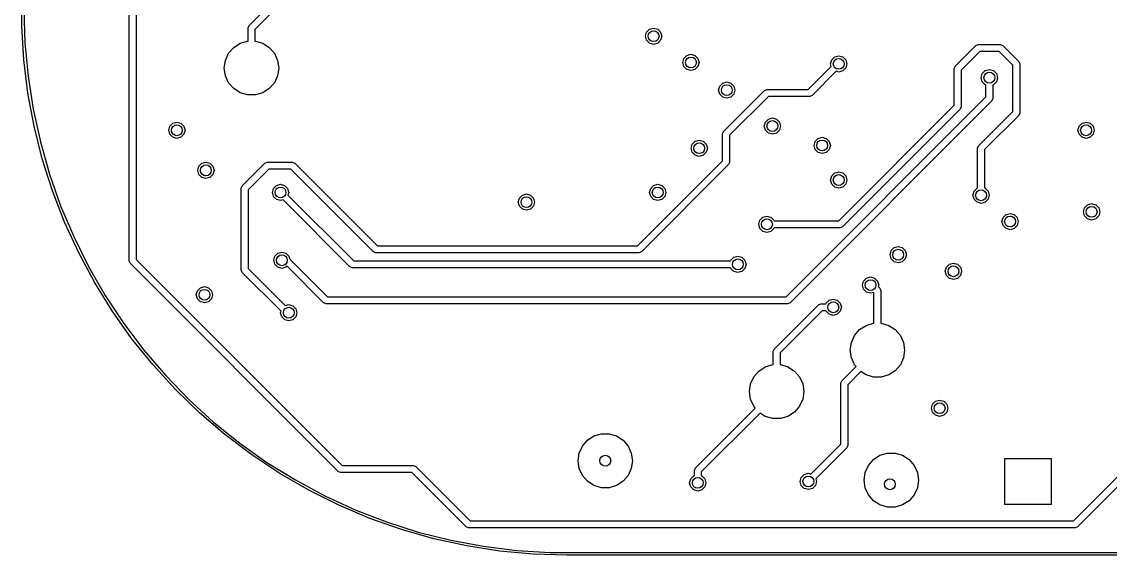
# Model space of a CAD drawing. Extents: x 4.53 to 6.1, y -4.29 to -3.5.
# Drawn here: x 4.527 to 5.314, y -4.292 to -3.907 of the extents above; entities that cross this region are included whole.
import ezdxf

# ---------------------------------------------------------------- set-up
doc = ezdxf.new("R2010")
doc.units = 0
doc.header["$MEASUREMENT"] = 0
doc.layers.add('BLACK', color=7, linetype='CONTINUOUS')

msp = doc.modelspace()

# ---------------------------------------------------------------- linework, layer by layer
at = {"layer": 'BLACK', "linetype": 'CONTINUOUS'}
for p, q in [((4.6045, -4.07948), (4.6045, -3.785)), ((4.6095, -3.78604), (4.6095, -4.07844)), ((4.52676, -3.90979), (4.52676, -3.88548)), ((4.69123, -3.90923), (4.71123, -3.88923)), ((4.52836, -3.89764), (4.5291, -3.92183)), ((4.71404, -3.8935), (4.6955, -3.91204)), ((4.52826, -3.93405), (4.52676, -3.90979)), ((4.6905, -3.911), (4.69123, -3.90923)), ((4.6905, -3.92052), (4.6905, -3.911)), ((4.6955, -3.91204), (4.6955, -3.92052)), ((4.97809, -3.917), (4.97889, -3.91405)), ((4.97889, -3.91405), (4.98105, -3.91189)), ((4.98105, -3.91189), (4.984, -3.91109)), ((4.984, -3.91109), (4.98695, -3.91189)), ((4.98695, -3.91189), (4.98911, -3.91405)), ((4.98911, -3.91405), (4.98991, -3.917)), ((4.5291, -3.92183), (4.53133, -3.94592)), ((4.68011, -3.92512), (4.68482, -3.92209)), ((4.68482, -3.92209), (4.6902, -3.92052)), ((4.6902, -3.92052), (4.6905, -3.92052)), ((4.6955, -3.92052), (4.6958, -3.92052)), ((4.6958, -3.92052), (4.70118, -3.92209)), ((4.70118, -3.92209), (4.70589, -3.92512)), ((4.97889, -3.91995), (4.97809, -3.917)), ((4.98105, -3.92211), (4.97889, -3.91995)), ((4.984, -3.92291), (4.98105, -3.92211)), ((4.98695, -3.92211), (4.984, -3.92291)), ((4.98911, -3.91995), (4.98695, -3.92211)), ((4.98991, -3.917), (4.98911, -3.91995)), ((4.67411, -3.93445), (4.67644, -3.92936)), ((4.67644, -3.92936), (4.68011, -3.92512)), ((4.70589, -3.92512), (4.70956, -3.92936)), ((4.70956, -3.92936), (4.71189, -3.93445)), ((5.00805, -3.93089), (5.011, -3.93009)), ((5.011, -3.93009), (5.01395, -3.93089)), ((5.20223, -3.93876), (5.21718, -3.9238)), ((5.21999, -3.92807), (5.2065, -3.94156)), ((5.21718, -3.9238), (5.21895, -3.92307)), ((5.21895, -3.92307), (5.23505, -3.92307)), ((5.23401, -3.92807), (5.21999, -3.92807)), ((5.24393, -3.93799), (5.23401, -3.92807)), ((5.23505, -3.92307), (5.23682, -3.9238)), ((5.23682, -3.9238), (5.2482, -3.93518)), ((4.53125, -3.95818), (4.52826, -3.93405)), ((4.67331, -3.94), (4.67411, -3.93445)), ((4.71189, -3.93445), (4.71269, -3.94)), ((5.00509, -3.936), (5.00589, -3.93305)), ((5.00589, -3.93895), (5.00509, -3.936)), ((5.00589, -3.93305), (5.00805, -3.93089)), ((5.01395, -3.93089), (5.01611, -3.93305)), ((5.01611, -3.93305), (5.01691, -3.936)), ((5.01691, -3.936), (5.01611, -3.93895)), ((5.11209, -3.937), (5.11289, -3.93405)), ((5.1126, -3.93887), (5.11209, -3.937)), ((5.11289, -3.93405), (5.11505, -3.93189)), ((5.11505, -3.93189), (5.118, -3.93109)), ((5.118, -3.93109), (5.12095, -3.93189)), ((5.12095, -3.93189), (5.12311, -3.93405)), ((5.12311, -3.93405), (5.12391, -3.937)), ((5.12391, -3.937), (5.12311, -3.93995)), ((5.24393, -3.97154), (5.24393, -3.93799)), ((5.2482, -3.93518), (5.24893, -3.93695)), ((5.24893, -3.93695), (5.24893, -3.97257)), ((4.53133, -3.94592), (4.53505, -3.96983)), ((4.67411, -3.94555), (4.67331, -3.94)), ((4.67644, -3.95064), (4.67411, -3.94555)), ((4.71189, -3.94555), (4.70956, -3.95064)), ((4.71269, -3.94), (4.71189, -3.94555)), ((5.00805, -3.94111), (5.00589, -3.93895)), ((5.011, -3.94191), (5.00805, -3.94111)), ((5.01395, -3.94111), (5.011, -3.94191)), ((5.01611, -3.93895), (5.01395, -3.94111)), ((5.09596, -3.9555), (5.1126, -3.93887)), ((5.11613, -3.9424), (5.09877, -3.95977)), ((5.118, -3.94291), (5.11613, -3.9424)), ((5.12095, -3.94211), (5.118, -3.94291)), ((5.12311, -3.93995), (5.12095, -3.94211)), ((5.2015, -3.94052), (5.20223, -3.93876)), ((5.2015, -3.96696), (5.2015, -3.94052)), ((5.2065, -3.94156), (5.2065, -3.968)), ((5.22109, -3.94697), (5.22189, -3.94402)), ((5.22189, -3.94402), (5.22405, -3.94185)), ((5.22405, -3.94185), (5.227, -3.94106)), ((5.227, -3.94106), (5.22995, -3.94185)), ((5.22995, -3.94185), (5.23211, -3.94402)), ((5.23211, -3.94402), (5.23291, -3.94697)), ((4.68011, -3.95488), (4.67644, -3.95064)), ((4.70956, -3.95064), (4.70589, -3.95488)), ((5.03109, -3.956), (5.03189, -3.95305)), ((5.03189, -3.95305), (5.03405, -3.95089)), ((5.03405, -3.95089), (5.037, -3.95009)), ((5.037, -3.95009), (5.03995, -3.95089)), ((5.03995, -3.95089), (5.04211, -3.95305)), ((5.04211, -3.95305), (5.04291, -3.956)), ((5.22189, -3.94992), (5.22109, -3.94697)), ((5.22405, -3.95208), (5.22189, -3.94992)), ((5.2245, -3.9522), (5.22405, -3.95208)), ((5.2245, -3.96096), (5.2245, -3.9522)), ((5.22995, -3.95208), (5.2295, -3.9522)), ((5.2295, -3.9522), (5.2295, -3.962)), ((5.23211, -3.94992), (5.22995, -3.95208)), ((5.23291, -3.94697), (5.23211, -3.94992)), ((4.53571, -3.98207), (4.53125, -3.95818)), ((4.68482, -3.95791), (4.68011, -3.95488)), ((4.6902, -3.95948), (4.68482, -3.95791)), ((4.6958, -3.95948), (4.6902, -3.95948)), ((4.70118, -3.95791), (4.6958, -3.95948)), ((4.70589, -3.95488), (4.70118, -3.95791)), ((5.03189, -3.95895), (5.03109, -3.956)), ((5.03405, -3.96111), (5.03189, -3.95895)), ((5.037, -3.96191), (5.03405, -3.96111)), ((5.03466, -3.9858), (5.06423, -3.95623)), ((5.03995, -3.96111), (5.037, -3.96191)), ((5.06704, -3.9605), (5.03893, -3.98861)), ((5.04211, -3.95895), (5.03995, -3.96111)), ((5.04291, -3.956), (5.04211, -3.95895)), ((5.06423, -3.95623), (5.066, -3.9555)), ((5.066, -3.9555), (5.09596, -3.9555)), ((5.097, -3.9605), (5.06704, -3.9605)), ((5.07996, -4.1055), (5.2245, -3.96096)), ((5.09877, -3.95977), (5.097, -3.9605)), ((5.2295, -3.962), (5.22877, -3.96377)), ((4.53505, -3.96983), (4.54022, -3.99347)), ((5.22877, -3.96377), (5.08277, -4.10977)), ((5.11796, -4.0505), (5.2015, -3.96696)), ((5.20577, -3.96977), (5.12077, -4.05477)), ((5.2065, -3.968), (5.20577, -3.96977)), ((5.06489, -3.97905), (5.06705, -3.97689)), ((5.06705, -3.97689), (5.07, -3.97609)), ((5.07, -3.97609), (5.07295, -3.97689)), ((5.07295, -3.97689), (5.07511, -3.97905)), ((5.21923, -3.99623), (5.24393, -3.97154)), ((5.2482, -3.97434), (5.2235, -3.99904)), ((5.24893, -3.97257), (5.2482, -3.97434)), ((4.54164, -4.00565), (4.53571, -3.98207)), ((4.63309, -3.985), (4.63389, -3.98205)), ((4.63389, -3.98795), (4.63309, -3.985)), ((4.63389, -3.98205), (4.63605, -3.97989)), ((4.63605, -3.97989), (4.639, -3.97909)), ((4.639, -3.97909), (4.64195, -3.97989)), ((4.64195, -3.97989), (4.64411, -3.98205)), ((4.64411, -3.98205), (4.64491, -3.985)), ((4.64491, -3.985), (4.64411, -3.98795)), ((5.06409, -3.982), (5.06489, -3.97905)), ((5.06489, -3.98495), (5.06409, -3.982)), ((5.06705, -3.98711), (5.06489, -3.98495)), ((5.07511, -3.98495), (5.07295, -3.98711)), ((5.07511, -3.97905), (5.07591, -3.982)), ((5.07591, -3.982), (5.07511, -3.98495)), ((5.29109, -3.985), (5.29189, -3.98205)), ((5.29189, -3.98795), (5.29109, -3.985)), ((5.29189, -3.98205), (5.29405, -3.97989)), ((5.29405, -3.97989), (5.297, -3.97909)), ((5.297, -3.97909), (5.29995, -3.97989)), ((5.29995, -3.97989), (5.30211, -3.98205)), ((5.30211, -3.98205), (5.30291, -3.985)), ((5.30291, -3.985), (5.30211, -3.98795)), ((4.54022, -3.99347), (4.54685, -4.01675)), ((4.63605, -3.99011), (4.63389, -3.98795)), ((4.639, -3.99091), (4.63605, -3.99011)), ((4.64195, -3.99011), (4.639, -3.99091)), ((4.64411, -3.98795), (4.64195, -3.99011)), ((5.01189, -3.99505), (5.01405, -3.99289)), ((5.01405, -3.99289), (5.017, -3.99209)), ((5.017, -3.99209), (5.01995, -3.99289)), ((5.01995, -3.99289), (5.02211, -3.99505)), ((5.03393, -3.98757), (5.03466, -3.9858)), ((5.03393, -4.00701), (5.03393, -3.98757)), ((5.03893, -3.98861), (5.03893, -4.00805)), ((5.07, -3.98791), (5.06705, -3.98711)), ((5.07295, -3.98711), (5.07, -3.98791)), ((5.10009, -3.996), (5.10089, -3.99305)), ((5.10089, -3.99305), (5.10305, -3.99089)), ((5.10305, -3.99089), (5.106, -3.99009)), ((5.106, -3.99009), (5.10895, -3.99089)), ((5.10895, -3.99089), (5.11111, -3.99305)), ((5.11111, -3.99305), (5.11191, -3.996)), ((5.29405, -3.99011), (5.29189, -3.98795)), ((5.297, -3.99091), (5.29405, -3.99011)), ((5.29995, -3.99011), (5.297, -3.99091)), ((5.30211, -3.98795), (5.29995, -3.99011)), ((5.01109, -3.998), (5.01189, -3.99505)), ((5.01189, -4.00095), (5.01109, -3.998)), ((5.01405, -4.00311), (5.01189, -4.00095)), ((5.02211, -4.00095), (5.01995, -4.00311)), ((5.02211, -3.99505), (5.02291, -3.998)), ((5.02291, -3.998), (5.02211, -4.00095)), ((5.10089, -3.99895), (5.10009, -3.996)), ((5.10305, -4.00111), (5.10089, -3.99895)), ((5.106, -4.00191), (5.10305, -4.00111)), ((5.10895, -4.00111), (5.106, -4.00191)), ((5.11111, -3.99895), (5.10895, -4.00111)), ((5.11191, -3.996), (5.11111, -3.99895)), ((5.2185, -3.998), (5.21923, -3.99623)), ((5.2185, -4.02676), (5.2185, -3.998)), ((5.2235, -3.99904), (5.2235, -4.02676)), ((4.54901, -4.02881), (4.54164, -4.00565)), ((4.65489, -4.01105), (4.65705, -4.00889)), ((4.65705, -4.00889), (4.66, -4.00809)), ((4.66, -4.00809), (4.66295, -4.00889)), ((4.66295, -4.00889), (4.66511, -4.01105)), ((4.68623, -4.02523), (4.70266, -4.0088)), ((4.70266, -4.0088), (4.70318, -4.00859)), ((4.70318, -4.00859), (4.70443, -4.00807)), ((4.70443, -4.00807), (4.72257, -4.00807)), ((4.72257, -4.00807), (4.72434, -4.0088)), ((4.72434, -4.0088), (4.78413, -4.06859)), ((4.97235, -4.06859), (5.03393, -4.00701)), ((5.017, -4.00391), (5.01405, -4.00311)), ((5.01995, -4.00311), (5.017, -4.00391)), ((5.03858, -4.00889), (5.0382, -4.00982)), ((5.03893, -4.00805), (5.03858, -4.00889)), ((4.54685, -4.01675), (4.55489, -4.03957)), ((4.65409, -4.014), (4.65489, -4.01105)), ((4.65489, -4.01695), (4.65409, -4.014)), ((4.65705, -4.01911), (4.65489, -4.01695)), ((4.66511, -4.01695), (4.66295, -4.01911)), ((4.66511, -4.01105), (4.66591, -4.014)), ((4.66591, -4.014), (4.66511, -4.01695)), ((4.70546, -4.01307), (4.6905, -4.02804)), ((4.72154, -4.01307), (4.70546, -4.01307)), ((4.78133, -4.07286), (4.72154, -4.01307)), ((5.0382, -4.00982), (4.97515, -4.07286)), ((5.11289, -4.01805), (5.11505, -4.01589)), ((5.11505, -4.01589), (5.118, -4.01509)), ((5.118, -4.01509), (5.12095, -4.01589)), ((5.12095, -4.01589), (5.12311, -4.01805)), ((4.66, -4.01991), (4.65705, -4.01911)), ((4.66295, -4.01911), (4.66, -4.01991)), ((4.70889, -4.02705), (4.71105, -4.02489)), ((4.71105, -4.02489), (4.714, -4.02409)), ((4.714, -4.02409), (4.71695, -4.02489)), ((4.71695, -4.02489), (4.71911, -4.02705)), ((4.98189, -4.02705), (4.98405, -4.02489)), ((4.98405, -4.02489), (4.987, -4.02409)), ((4.987, -4.02409), (4.98995, -4.02489)), ((4.98995, -4.02489), (4.99211, -4.02705)), ((5.11209, -4.021), (5.11289, -4.01805)), ((5.11289, -4.02395), (5.11209, -4.021)), ((5.11505, -4.02611), (5.11289, -4.02395)), ((5.12311, -4.02395), (5.12095, -4.02611)), ((5.12311, -4.01805), (5.12391, -4.021)), ((5.12391, -4.021), (5.12311, -4.02395)), ((4.55779, -4.05148), (4.54901, -4.02881)), ((4.6855, -4.027), (4.68623, -4.02523)), ((4.6855, -4.086), (4.6855, -4.027)), ((4.6905, -4.02804), (4.6905, -4.08496)), ((4.70809, -4.03), (4.70889, -4.02705)), ((4.70889, -4.03295), (4.70809, -4.03)), ((4.71105, -4.03511), (4.70889, -4.03295)), ((4.71911, -4.02705), (4.71991, -4.03)), ((4.71991, -4.03), (4.7194, -4.03187)), ((4.7194, -4.03187), (4.76704, -4.0795)), ((4.88689, -4.03405), (4.88905, -4.03189)), ((4.88905, -4.03189), (4.892, -4.03109)), ((4.892, -4.03109), (4.89495, -4.03189)), ((4.89495, -4.03189), (4.89711, -4.03405)), ((4.98109, -4.03), (4.98189, -4.02705)), ((4.98189, -4.03295), (4.98109, -4.03)), ((4.98405, -4.03511), (4.98189, -4.03295)), ((4.99211, -4.03295), (4.98995, -4.03511)), ((4.99211, -4.02705), (4.99291, -4.03)), ((4.99291, -4.03), (4.99211, -4.03295)), ((5.118, -4.02691), (5.11505, -4.02611)), ((5.12095, -4.02611), (5.118, -4.02691)), ((5.21509, -4.032), (5.21589, -4.02905)), ((5.21589, -4.03495), (5.21509, -4.032)), ((5.21589, -4.02905), (5.21805, -4.02689)), ((5.21805, -4.02689), (5.2185, -4.02676)), ((5.2235, -4.02676), (5.22395, -4.02689)), ((5.22395, -4.02689), (5.22611, -4.02905)), ((5.22611, -4.02905), (5.22691, -4.032)), ((5.22691, -4.032), (5.22611, -4.03495)), ((4.55489, -4.03957), (4.56432, -4.06186)), ((4.714, -4.03591), (4.71105, -4.03511)), ((4.71587, -4.0354), (4.714, -4.03591)), ((4.76423, -4.08377), (4.71587, -4.0354)), ((4.88609, -4.037), (4.88689, -4.03405)), ((4.88689, -4.03995), (4.88609, -4.037)), ((4.88905, -4.04211), (4.88689, -4.03995)), ((4.89711, -4.03995), (4.89495, -4.04211)), ((4.89711, -4.03405), (4.89791, -4.037)), ((4.89791, -4.037), (4.89711, -4.03995)), ((4.987, -4.03591), (4.98405, -4.03511)), ((4.98995, -4.03511), (4.987, -4.03591)), ((5.21805, -4.03711), (5.21589, -4.03495)), ((5.221, -4.03791), (5.21805, -4.03711)), ((5.22395, -4.03711), (5.221, -4.03791)), ((5.22611, -4.03495), (5.22395, -4.03711)), ((5.29589, -4.04105), (5.29805, -4.03889)), ((5.29805, -4.03889), (5.301, -4.03809)), ((5.301, -4.03809), (5.30395, -4.03889)), ((5.30395, -4.03889), (5.30611, -4.04105)), ((4.892, -4.04291), (4.88905, -4.04211)), ((4.89495, -4.04211), (4.892, -4.04291)), ((5.06089, -4.05005), (5.06305, -4.04789)), ((5.06305, -4.04789), (5.066, -4.04709)), ((5.066, -4.04709), (5.06895, -4.04789)), ((5.06895, -4.04789), (5.07111, -4.05005)), ((5.23609, -4.051), (5.23689, -4.04805)), ((5.23689, -4.04805), (5.23905, -4.04589)), ((5.23905, -4.04589), (5.242, -4.04509)), ((5.242, -4.04509), (5.24495, -4.04589)), ((5.24495, -4.04589), (5.24711, -4.04805)), ((5.24711, -4.04805), (5.24791, -4.051)), ((5.29509, -4.044), (5.29589, -4.04105)), ((5.29589, -4.04695), (5.29509, -4.044)), ((5.29805, -4.04911), (5.29589, -4.04695)), ((5.30611, -4.04695), (5.30395, -4.04911)), ((5.30611, -4.04105), (5.30691, -4.044)), ((5.30691, -4.044), (5.30611, -4.04695)), ((4.56795, -4.07356), (4.55779, -4.05148)), ((5.06009, -4.053), (5.06089, -4.05005)), ((5.06089, -4.05595), (5.06009, -4.053)), ((5.06305, -4.05811), (5.06089, -4.05595)), ((5.07111, -4.05595), (5.06895, -4.05811)), ((5.07111, -4.05005), (5.07124, -4.0505)), ((5.07124, -4.0555), (5.07111, -4.05595)), ((5.07124, -4.0505), (5.11796, -4.0505)), ((5.119, -4.0555), (5.07124, -4.0555)), ((5.12077, -4.05477), (5.119, -4.0555)), ((5.23689, -4.05395), (5.23609, -4.051)), ((5.23905, -4.05611), (5.23689, -4.05395)), ((5.242, -4.05691), (5.23905, -4.05611)), ((5.24495, -4.05611), (5.242, -4.05691)), ((5.24711, -4.05395), (5.24495, -4.05611)), ((5.24791, -4.051), (5.24711, -4.05395)), ((5.301, -4.04991), (5.29805, -4.04911)), ((5.30395, -4.04911), (5.301, -4.04991)), ((4.56432, -4.06186), (4.57511, -4.08352)), ((5.066, -4.05891), (5.06305, -4.05811)), ((5.06895, -4.05811), (5.066, -4.05891)), ((4.78413, -4.06859), (4.97235, -4.06859)), ((5.15509, -4.075), (5.15589, -4.07205)), ((5.15589, -4.07205), (5.15805, -4.06989)), ((5.15805, -4.06989), (5.161, -4.06909)), ((5.161, -4.06909), (5.16395, -4.06989)), ((5.16395, -4.06989), (5.16611, -4.07205)), ((5.16611, -4.07205), (5.16691, -4.075)), ((4.57945, -4.09498), (4.56795, -4.07356)), ((4.60523, -4.08124), (4.6045, -4.07948)), ((4.6095, -4.07844), (4.75856, -4.2275)), ((4.70909, -4.079), (4.70989, -4.07605)), ((4.70989, -4.08195), (4.70909, -4.079)), ((4.70989, -4.07605), (4.71205, -4.07389)), ((4.71205, -4.07389), (4.715, -4.07309)), ((4.715, -4.07309), (4.71795, -4.07389)), ((4.71795, -4.07389), (4.72011, -4.07605)), ((4.72011, -4.07605), (4.72067, -4.07814)), ((4.72067, -4.07814), (4.74804, -4.1055)), ((4.76704, -4.0795), (5.03976, -4.0795)), ((4.78309, -4.07359), (4.78133, -4.07286)), ((4.97338, -4.07359), (4.78309, -4.07359)), ((4.97515, -4.07286), (4.97338, -4.07359)), ((5.03976, -4.0795), (5.03989, -4.07905)), ((5.03989, -4.07905), (5.04205, -4.07689)), ((5.04205, -4.07689), (5.045, -4.07609)), ((5.045, -4.07609), (5.04795, -4.07689)), ((5.04795, -4.07689), (5.05011, -4.07905)), ((5.05011, -4.07905), (5.05091, -4.082)), ((5.15589, -4.07795), (5.15509, -4.075)), ((5.15805, -4.08011), (5.15589, -4.07795)), ((5.161, -4.08091), (5.15805, -4.08011)), ((5.16395, -4.08011), (5.161, -4.08091)), ((5.16611, -4.07795), (5.16395, -4.08011)), ((5.16691, -4.075), (5.16611, -4.07795)), ((4.57511, -4.08352), (4.58721, -4.10447)), ((4.75576, -4.23177), (4.60523, -4.08124)), ((4.68623, -4.08777), (4.6855, -4.086)), ((4.71438, -4.11592), (4.68623, -4.08777)), ((4.6905, -4.08496), (4.71734, -4.11181)), ((4.71205, -4.08411), (4.70989, -4.08195)), ((4.715, -4.08491), (4.71205, -4.08411)), ((4.71795, -4.08411), (4.715, -4.08491)), ((4.71877, -4.0833), (4.71795, -4.08411)), ((4.74523, -4.10977), (4.71877, -4.0833)), ((4.766, -4.0845), (4.76423, -4.08377)), ((5.03976, -4.0845), (4.766, -4.0845)), ((5.03989, -4.08495), (5.03976, -4.0845)), ((5.04205, -4.08711), (5.03989, -4.08495)), ((5.045, -4.08791), (5.04205, -4.08711)), ((5.04795, -4.08711), (5.045, -4.08791)), ((5.05011, -4.08495), (5.04795, -4.08711)), ((5.05091, -4.082), (5.05011, -4.08495)), ((5.19509, -4.087), (5.19589, -4.08405)), ((5.19589, -4.08995), (5.19509, -4.087)), ((5.19589, -4.08405), (5.19805, -4.08189)), ((5.19805, -4.08189), (5.201, -4.08109)), ((5.201, -4.08109), (5.20395, -4.08189)), ((5.20395, -4.08189), (5.20611, -4.08405)), ((5.20611, -4.08405), (5.20691, -4.087)), ((5.20691, -4.087), (5.20611, -4.08995)), ((4.59225, -4.11565), (4.57945, -4.09498)), ((5.13509, -4.097), (5.13589, -4.09405)), ((5.13589, -4.09405), (5.13805, -4.09189)), ((5.13805, -4.09189), (5.141, -4.09109)), ((5.141, -4.09109), (5.14395, -4.09189)), ((5.14395, -4.09189), (5.14611, -4.09405)), ((5.14611, -4.09405), (5.14691, -4.097)), ((5.19805, -4.09211), (5.19589, -4.08995)), ((5.201, -4.09291), (5.19805, -4.09211)), ((5.20395, -4.09211), (5.201, -4.09291)), ((5.20611, -4.08995), (5.20395, -4.09211)), ((4.65309, -4.104), (4.65389, -4.10105)), ((4.65389, -4.10105), (4.65605, -4.09889)), ((4.65605, -4.09889), (4.659, -4.09809)), ((4.659, -4.09809), (4.66195, -4.09889)), ((4.66195, -4.09889), (4.66411, -4.10105)), ((4.66411, -4.10105), (4.66491, -4.104)), ((5.13589, -4.09995), (5.13509, -4.097)), ((5.13805, -4.10211), (5.13589, -4.09995)), ((5.141, -4.10291), (5.13805, -4.10211)), ((5.1435, -4.10224), (5.141, -4.10291)), ((5.1435, -4.12452), (5.1435, -4.10224)), ((5.14691, -4.097), (5.14662, -4.09808)), ((5.14662, -4.09808), (5.14777, -4.09923)), ((5.14777, -4.09923), (5.1485, -4.101)), ((5.1485, -4.101), (5.1485, -4.12452)), ((4.58721, -4.10447), (4.60057, -4.12465)), ((4.65389, -4.10695), (4.65309, -4.104)), ((4.65605, -4.10911), (4.65389, -4.10695)), ((4.659, -4.10991), (4.65605, -4.10911)), ((4.66195, -4.10911), (4.659, -4.10991)), ((4.66411, -4.10695), (4.66195, -4.10911)), ((4.66491, -4.104), (4.66411, -4.10695)), ((4.71734, -4.11181), (4.72, -4.11109)), ((4.72, -4.11109), (4.72295, -4.11189)), ((4.747, -4.1105), (4.74523, -4.10977)), ((5.081, -4.1105), (4.747, -4.1105)), ((4.74804, -4.1055), (5.07996, -4.1055)), ((5.07623, -4.13823), (5.10323, -4.11123)), ((5.08277, -4.10977), (5.081, -4.1105)), ((5.10323, -4.11123), (5.105, -4.1105)), ((5.105, -4.1105), (5.10876, -4.1105)), ((5.10876, -4.1105), (5.10889, -4.11005)), ((5.10889, -4.11005), (5.11105, -4.10789)), ((5.11105, -4.10789), (5.114, -4.10709)), ((5.114, -4.10709), (5.11695, -4.10789)), ((5.11695, -4.10789), (5.11911, -4.11005)), ((5.11911, -4.11005), (5.11991, -4.113)), ((4.60629, -4.13549), (4.59225, -4.11565)), ((4.71409, -4.117), (4.71438, -4.11592)), ((4.71489, -4.11995), (4.71409, -4.117)), ((4.72295, -4.11189), (4.72511, -4.11405)), ((4.72511, -4.11405), (4.72591, -4.117)), ((4.72591, -4.117), (4.72511, -4.11995)), ((5.10604, -4.1155), (5.07977, -4.14177)), ((5.10876, -4.1155), (5.10604, -4.1155)), ((5.10889, -4.11595), (5.10876, -4.1155)), ((5.11105, -4.11811), (5.10889, -4.11595)), ((5.114, -4.11891), (5.11105, -4.11811)), ((5.11695, -4.11811), (5.114, -4.11891)), ((5.11911, -4.11595), (5.11695, -4.11811)), ((5.11991, -4.113), (5.11911, -4.11595)), ((4.60057, -4.12465), (4.61516, -4.14396)), ((4.71705, -4.12211), (4.71489, -4.11995)), ((4.72, -4.12291), (4.71705, -4.12211)), ((4.72295, -4.12211), (4.72, -4.12291)), ((4.72511, -4.11995), (4.72295, -4.12211)), ((5.13311, -4.12912), (5.13782, -4.12609)), ((5.13782, -4.12609), (5.1432, -4.12452)), ((5.1432, -4.12452), (5.1435, -4.12452)), ((5.1485, -4.12452), (5.1488, -4.12452)), ((5.1488, -4.12452), (5.15418, -4.12609)), ((5.15418, -4.12609), (5.15889, -4.12912)), ((5.12711, -4.13845), (5.12944, -4.13336)), ((5.12944, -4.13336), (5.13311, -4.12912)), ((5.15889, -4.12912), (5.16256, -4.13336)), ((5.16256, -4.13336), (5.16489, -4.13845)), ((4.62153, -4.15443), (4.60629, -4.13549)), ((5.0705, -4.145), (5.07123, -4.14323)), ((5.07123, -4.14323), (5.07623, -4.13823)), ((5.07977, -4.14177), (5.0755, -4.14604)), ((5.12631, -4.144), (5.12711, -4.13845)), ((5.16489, -4.13845), (5.16569, -4.144)), ((4.61516, -4.14396), (4.6309, -4.16233)), ((5.0705, -4.15452), (5.0705, -4.145)), ((5.0755, -4.14604), (5.0755, -4.15452)), ((5.12711, -4.14955), (5.12631, -4.144)), ((5.12944, -4.15464), (5.12711, -4.14955)), ((5.16489, -4.14955), (5.16256, -4.15464)), ((5.16569, -4.144), (5.16489, -4.14955)), ((4.63791, -4.17239), (4.62153, -4.15443)), ((5.06011, -4.15912), (5.06482, -4.15609)), ((5.06482, -4.15609), (5.0702, -4.15452)), ((5.0702, -4.15452), (5.0705, -4.15452)), ((5.0755, -4.15452), (5.0758, -4.15452)), ((5.0758, -4.15452), (5.08118, -4.15609)), ((5.08118, -4.15609), (5.08589, -4.15912)), ((5.12023, -4.16623), (5.13055, -4.15592)), ((5.13055, -4.15592), (5.12944, -4.15464)), ((5.15889, -4.15888), (5.15418, -4.16191)), ((5.16256, -4.15464), (5.15889, -4.15888)), ((4.6309, -4.16233), (4.64775, -4.17971)), ((5.05411, -4.16845), (5.05644, -4.16336)), ((5.05644, -4.16336), (5.06011, -4.15912)), ((5.08589, -4.15912), (5.08956, -4.16336)), ((5.08956, -4.16336), (5.09189, -4.16845)), ((5.1195, -4.168), (5.12023, -4.16623)), ((5.13405, -4.15948), (5.1245, -4.16904)), ((5.13782, -4.16191), (5.13405, -4.15948)), ((5.1432, -4.16348), (5.13782, -4.16191)), ((5.1488, -4.16348), (5.1432, -4.16348)), ((5.15418, -4.16191), (5.1488, -4.16348)), ((4.65536, -4.18931), (4.63791, -4.17239)), ((5.05331, -4.174), (5.05411, -4.16845)), ((5.05411, -4.17955), (5.05331, -4.174)), ((5.09189, -4.16845), (5.09269, -4.174)), ((5.09269, -4.174), (5.09189, -4.17955)), ((5.1195, -4.21196), (5.1195, -4.168)), ((5.1245, -4.16904), (5.1245, -4.213)), ((4.64775, -4.17971), (4.66563, -4.19601)), ((5.05644, -4.18464), (5.05411, -4.17955)), ((5.09189, -4.17955), (5.08956, -4.18464)), ((5.18589, -4.18305), (5.18805, -4.18089)), ((5.18805, -4.18089), (5.191, -4.18009)), ((5.191, -4.18009), (5.19395, -4.18089)), ((5.19395, -4.18089), (5.19611, -4.18305)), ((4.67382, -4.20513), (4.65536, -4.18931)), ((5.01423, -4.22923), (5.05755, -4.18592)), ((5.06105, -4.18948), (5.0185, -4.23204)), ((5.05755, -4.18592), (5.05644, -4.18464)), ((5.06482, -4.19191), (5.06105, -4.18948)), ((5.08589, -4.18888), (5.08118, -4.19191)), ((5.08956, -4.18464), (5.08589, -4.18888)), ((5.18509, -4.186), (5.18589, -4.18305)), ((5.18589, -4.18895), (5.18509, -4.186)), ((5.18805, -4.19111), (5.18589, -4.18895)), ((5.19611, -4.18895), (5.19395, -4.19111)), ((5.19611, -4.18305), (5.19691, -4.186)), ((5.19691, -4.186), (5.19611, -4.18895)), ((4.66563, -4.19601), (4.68448, -4.21118)), ((5.0702, -4.19348), (5.06482, -4.19191)), ((5.0758, -4.19348), (5.0702, -4.19348)), ((5.08118, -4.19191), (5.0758, -4.19348)), ((5.191, -4.19191), (5.18805, -4.19111)), ((5.19395, -4.19111), (5.191, -4.19191)), ((4.69322, -4.21978), (4.67382, -4.20513)), ((4.93611, -4.20912), (4.94082, -4.20609)), ((4.94082, -4.20609), (4.9462, -4.20452)), ((4.9462, -4.20452), (4.9518, -4.20452)), ((4.9518, -4.20452), (4.95718, -4.20609)), ((4.95718, -4.20609), (4.96189, -4.20912)), ((4.68448, -4.21118), (4.70423, -4.22516)), ((4.93011, -4.21845), (4.93244, -4.21336)), ((4.93244, -4.21336), (4.93611, -4.20912)), ((4.96189, -4.20912), (4.96556, -4.21336)), ((4.96556, -4.21336), (4.96789, -4.21845)), ((5.09787, -4.2336), (5.1195, -4.21196)), ((5.1245, -4.213), (5.12377, -4.21477)), ((4.71348, -4.23321), (4.69322, -4.21978)), ((4.92931, -4.224), (4.93011, -4.21845)), ((4.96789, -4.21845), (4.96869, -4.224)), ((5.12377, -4.21477), (5.1014, -4.23713)), ((5.14311, -4.22312), (5.14782, -4.22009)), ((5.14782, -4.22009), (5.1532, -4.21852)), ((5.1532, -4.21852), (5.1588, -4.21852)), ((5.1588, -4.21852), (5.16418, -4.22009)), ((5.16418, -4.22009), (5.16889, -4.22312)), ((4.70423, -4.22516), (4.72481, -4.2379)), ((4.75856, -4.2275), (4.81013, -4.2275)), ((4.81013, -4.2275), (4.81189, -4.22823)), ((4.81189, -4.22823), (4.85116, -4.2675)), ((4.93011, -4.22955), (4.92931, -4.224)), ((4.93244, -4.23464), (4.93011, -4.22955)), ((4.96789, -4.22955), (4.96556, -4.23464)), ((4.96869, -4.224), (4.96789, -4.22955)), ((5.0135, -4.231), (5.01423, -4.22923)), ((5.13711, -4.23245), (5.13944, -4.22736)), ((5.13944, -4.22736), (5.14311, -4.22312)), ((5.16889, -4.22312), (5.17256, -4.22736)), ((5.17256, -4.22736), (5.17489, -4.23245)), ((5.23827, -4.25573), (5.23827, -4.22227)), ((5.23827, -4.22227), (5.27173, -4.22227)), ((5.27173, -4.22227), (5.27173, -4.25573)), ((4.73454, -4.24536), (4.71348, -4.23321)), ((4.75627, -4.23198), (4.75576, -4.23177)), ((4.75752, -4.2325), (4.75627, -4.23198)), ((4.80909, -4.2325), (4.75752, -4.2325)), ((4.84836, -4.27177), (4.80909, -4.2325)), ((4.93611, -4.23888), (4.93244, -4.23464)), ((4.96556, -4.23464), (4.96189, -4.23888)), ((5.01009, -4.24), (5.01089, -4.23705)), ((5.01089, -4.23705), (5.01305, -4.23489)), ((5.01305, -4.23489), (5.0135, -4.23476)), ((5.0135, -4.23476), (5.0135, -4.231)), ((5.0185, -4.23204), (5.0185, -4.23476)), ((5.0185, -4.23476), (5.01895, -4.23489)), ((5.01895, -4.23489), (5.02111, -4.23705)), ((5.02111, -4.23705), (5.02191, -4.24)), ((5.09009, -4.239), (5.09089, -4.23605)), ((5.09089, -4.23605), (5.09305, -4.23389)), ((5.09305, -4.23389), (5.096, -4.23309)), ((5.096, -4.23309), (5.09787, -4.2336)), ((5.1014, -4.23713), (5.10191, -4.239)), ((5.13631, -4.238), (5.13711, -4.23245)), ((5.17489, -4.23245), (5.17569, -4.238)), ((5.28796, -4.2675), (5.32166, -4.2338)), ((4.72481, -4.2379), (4.74613, -4.24935)), ((4.7563, -4.2562), (4.73454, -4.24536)), ((4.94082, -4.24191), (4.93611, -4.23888)), ((4.9462, -4.24348), (4.94082, -4.24191)), ((4.9518, -4.24348), (4.9462, -4.24348)), ((4.95718, -4.24191), (4.9518, -4.24348)), ((4.96189, -4.23888), (4.95718, -4.24191)), ((5.01089, -4.24295), (5.01009, -4.24)), ((5.01305, -4.24511), (5.01089, -4.24295)), ((5.016, -4.24591), (5.01305, -4.24511)), ((5.01895, -4.24511), (5.016, -4.24591)), ((5.02111, -4.24295), (5.01895, -4.24511)), ((5.02191, -4.24), (5.02111, -4.24295)), ((5.09089, -4.24195), (5.09009, -4.239)), ((5.09305, -4.24411), (5.09089, -4.24195)), ((5.096, -4.24491), (5.09305, -4.24411)), ((5.09895, -4.24411), (5.096, -4.24491)), ((5.10111, -4.24195), (5.09895, -4.24411)), ((5.10191, -4.239), (5.10111, -4.24195)), ((5.13711, -4.24355), (5.13631, -4.238)), ((5.13944, -4.24864), (5.13711, -4.24355)), ((5.17489, -4.24355), (5.17256, -4.24864)), ((5.17569, -4.238), (5.17489, -4.24355)), ((5.32446, -4.23807), (5.29077, -4.27177)), ((4.74613, -4.24935), (4.76811, -4.25946)), ((5.14311, -4.25288), (5.13944, -4.24864)), ((5.14782, -4.25591), (5.14311, -4.25288)), ((5.16889, -4.25288), (5.16418, -4.25591)), ((5.17256, -4.24864), (5.16889, -4.25288)), ((4.77868, -4.26567), (4.7563, -4.2562)), ((4.76811, -4.25946), (4.79068, -4.26821)), ((5.1532, -4.25748), (5.14782, -4.25591)), ((5.1588, -4.25748), (5.1532, -4.25748)), ((5.16418, -4.25591), (5.1588, -4.25748)), ((5.27173, -4.25573), (5.23827, -4.25573)), ((4.80161, -4.27375), (4.77868, -4.26567)), ((4.79068, -4.26821), (4.81374, -4.27554)), ((4.85116, -4.2675), (5.28796, -4.2675)), ((4.82499, -4.2804), (4.80161, -4.27375)), ((4.81374, -4.27554), (4.8372, -4.28144)), ((4.85013, -4.2725), (4.84836, -4.27177)), ((5.289, -4.2725), (4.85013, -4.2725)), ((5.29077, -4.27177), (5.289, -4.2725)), ((4.84874, -4.2856), (4.82499, -4.2804)), ((4.8372, -4.28144), (4.86099, -4.28589)), ((4.87276, -4.28933), (4.84874, -4.2856)), ((4.86099, -4.28589), (4.88501, -4.28886)), ((4.89696, -4.29157), (4.87276, -4.28933)), ((4.88501, -4.28886), (4.90916, -4.29035)), ((4.92126, -4.29232), (4.89696, -4.29157)), ((4.90916, -4.29035), (4.92126, -4.29035)), ((4.92126, -4.29035), (5.82677, -4.29035)), ((5.82677, -4.29232), (4.92126, -4.29232))]:
    msp.add_line(p, q, dxfattribs=at)
at = {"layer": 'BLACK'}
for centre in [(4.984, -3.917), (5.011, -3.936), (5.118, -3.937), (5.227, -3.94697), (5.037, -3.956), (4.639, -3.985), (5.07, -3.982), (5.297, -3.985), (5.106, -3.996), (5.017, -3.998), (4.66, -4.014), (5.118, -4.021), (4.714, -4.03), (4.987, -4.03), (5.221, -4.032), (4.892, -4.037), (5.301, -4.044), (5.242, -4.051), (5.066, -4.053), (5.161, -4.075), (4.715, -4.079), (5.045, -4.082), (5.201, -4.087), (5.141, -4.097), (4.659, -4.104), (5.114, -4.113), (4.72, -4.117), (5.191, -4.186), (4.949, -4.224), (5.016, -4.24), (5.096, -4.239), (5.155, -4.241)]:
    msp.add_circle(centre, 0.00394, dxfattribs=at)

doc.saveas('drawing.dxf')
